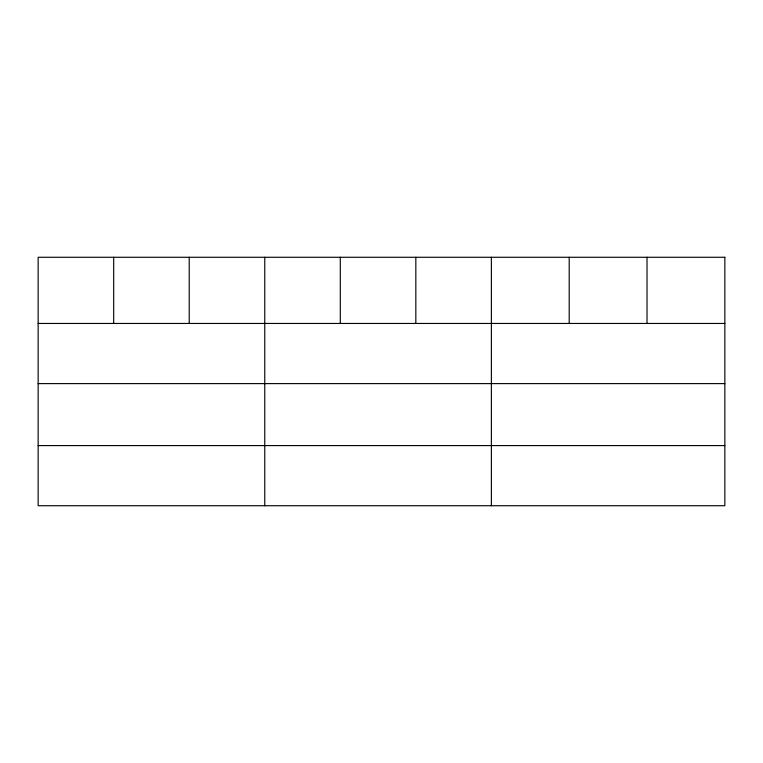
<?xml version="1.0" encoding="UTF-8"?>
<svg xmlns="http://www.w3.org/2000/svg" width="763" height="763" viewBox="0 0 763 763"><rect width="100%" height="100%" fill="white"/><g stroke="black" fill="none" stroke-linecap="round" stroke-linejoin="round"><path stroke-width="1.14" d="M38.15 323.455L724.85 323.455M38.15 383.608L724.85 383.608M38.15 445.582L724.85 445.582M647.024 257.274L647.024 323.455M569.198 257.274L569.198 323.455M491.372 257.274L491.372 505.726M415.835 257.274L415.835 323.455M340.298 257.274L340.298 323.455M264.761 257.274L264.761 505.726M189.224 257.274L189.224 323.455M113.687 257.274L113.687 323.455M724.85 257.274L38.15 257.274L38.15 505.726L724.85 505.726L724.85 257.274"/></g></svg>
